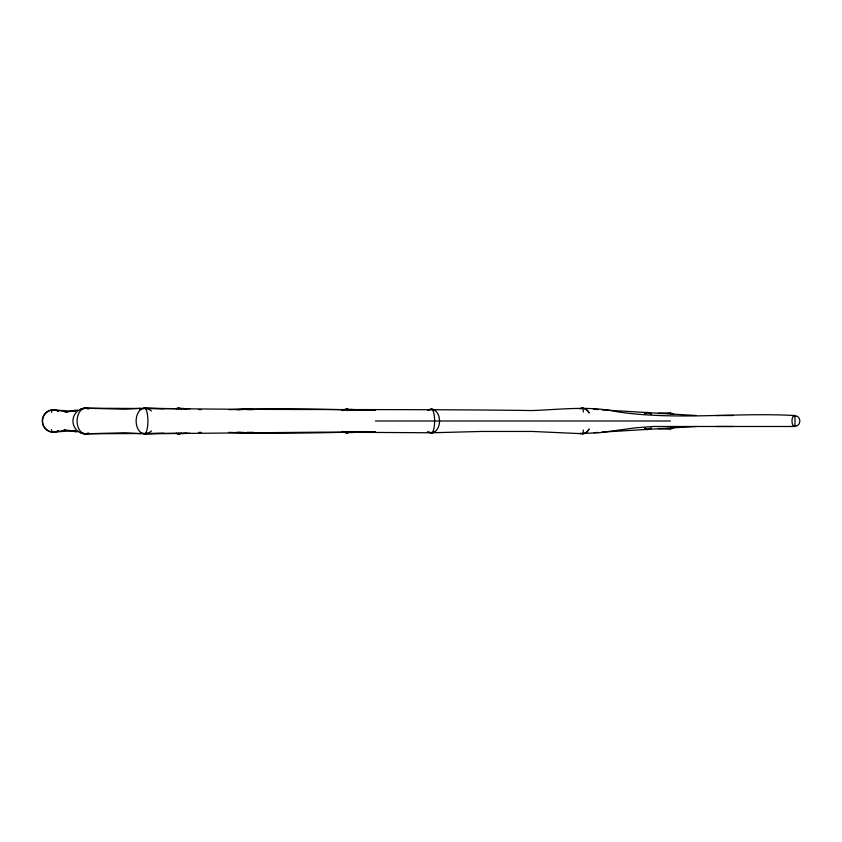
<?xml version="1.0" encoding="UTF-8"?>
<svg xmlns="http://www.w3.org/2000/svg" width="842" height="842" viewBox="0 0 842 842"><rect width="100%" height="100%" fill="white"/><g stroke="black" fill="none" stroke-linecap="round" stroke-linejoin="round"><path stroke-width="1.26" d="M670.642 427.547L670.432 428.82A7.82 6.304 -90 0 0 673.874 427.547M670.285 413.727L670.432 413.18A7.82 6.304 -90 0 1 673.874 414.453M658.328 428.673L670.432 428.82L670.285 428.273M796.511 426.063C800.931 424.473 800.931 417.527 796.511 415.937M77.201 409.991L73.717 411.433L75.601 410.885L65.023 411.948L69.37 411.517M57.835 431.62L65.623 429.988L63.981 430.136L75.601 431.115L73.717 430.567L77.201 432.009M70.318 411.243L75.517 410.212M186.366 433.22L181.704 433.693M74.696 430.63L53.214 432.114A11.114 10.925 90 0 1 42.289 421A11.114 10.925 90 0 1 53.214 409.886L74.696 411.37M668.506 413.275L658.897 413.506M658.897 428.494L668.506 428.725M189.734 433.241L85.526 433.798A12.798 9.03 -90 0 1 83.042 433.304M601.883 432.125L696.387 426.484M350.514 432.693L364.923 431.514M583.18 433.735A12.798 8.673 -89.6 0 0 589.116 429.041A12.798 8.694 -90 0 1 583.18 433.746L532.112 431.451L481.824 431.451L431.546 432.767L323.928 432.135L144.571 433.798A12.798 10.904 -90 0 1 140.561 432.893M140.888 408.296L124.89 409.233L85.526 408.202A12.798 9.03 -90 0 0 83.042 408.696M375.332 431.609C326.528 432.588 277.786 434.219 228.961 432.367M593.715 432.672L598.388 432.462M163.811 433.23L144.571 433.798A12.798 3.336 -90 0 1 143.656 433.304M236.297 409.633C282.659 407.644 328.98 409.612 375.332 410.391M238.054 409.654L250.369 409.233A11.767 10.03 90 0 1 253.137 409.686M66.676 411.791L57.835 410.38M228.961 409.633L250.369 409.233A11.767 8.715 90 0 1 252.768 409.686M198.733 432.42L201.249 432.378M658.328 413.327L670.432 413.18L670.642 414.453M715.995 415.527L733.15 415.516M733.15 426.484L715.995 426.473M795.743 416.411A5.484 2.421 -90 0 0 794.416 415.516C735.645 412.296 676.2 420.484 617.733 411.864C589.453 405.612 560.646 409.549 532.112 410.549C402.95 408.759 273.755 410.475 144.571 408.202A12.798 10.904 -90 0 0 139.561 409.633M375.364 421L670.432 421M795.743 425.589A5.484 2.421 -90 0 1 794.416 426.484L653.066 426.484L635.405 427.852L600.062 432.63L580.812 433.577A12.798 8.694 90 0 1 580.012 433.304L580.812 433.577M198.733 409.58L201.249 409.622M238.054 432.346L250.369 432.767A11.767 10.03 90 0 0 253.137 432.314M236.297 432.367L250.369 432.767A11.767 8.715 90 0 0 252.768 432.314M163.811 408.77L144.571 408.202A12.798 3.336 -90 0 0 143.656 408.696M593.715 409.328L598.388 409.538M696.387 415.516L601.883 409.875M140.888 433.704L124.89 432.767L85.526 433.798A12.798 12.577 90 0 1 72.938 421A12.798 12.577 90 0 1 85.526 408.202L189.734 408.759M364.923 410.486L350.514 409.307M181.704 408.307L186.366 408.78M67.676 430.325L69.37 430.483M75.517 431.788L70.318 430.757M88.01 408.696A12.798 9.03 90 0 0 85.526 408.202A12.798 8.452 -90 0 0 77.075 421A12.798 8.452 -90 0 0 85.526 433.798A12.798 12.577 -90 0 0 88.989 433.304A12.798 12.335 -90 0 1 79.853 432.367M88.01 433.304A12.798 9.03 90 0 1 85.526 433.798A12.798 8.452 90 0 0 87.852 433.304M79.853 409.633A12.798 12.335 -90 0 1 88.915 408.696A12.798 12.577 -90 0 0 85.526 408.202A12.798 8.452 90 0 1 87.852 408.696M58.235 430.872A11.114 10.925 -90 0 1 53.214 432.114A11.114 10.714 90 0 1 42.5 421A11.114 10.714 90 0 1 53.214 409.886A11.114 10.714 -90 0 1 58.14 411.128M58.14 430.872A11.114 10.714 -90 0 1 53.214 432.114A11.114 2.936 90 0 1 51.362 429.63M51.362 412.37A11.114 2.936 90 0 1 53.214 409.886A11.114 10.925 -90 0 1 58.235 411.128M53.214 409.886A11.114 2.936 -90 0 1 54.025 410.317M54.025 431.683A11.114 2.936 -90 0 1 53.214 432.114M251.232 409.686A11.767 3.115 -90 0 0 250.369 409.233A11.767 10.03 -90 0 0 247.611 409.686M251.232 432.314A11.767 3.115 -90 0 1 250.369 432.767A11.767 10.03 -90 0 1 247.611 432.314M249.516 432.314A11.767 3.115 90 0 0 250.369 432.767A11.767 1.095 90 0 0 250.674 432.314M249.516 409.686A11.767 3.115 90 0 1 250.369 409.233A11.767 1.095 90 0 1 250.674 409.686M247.98 432.314A11.767 8.715 -90 0 0 250.369 432.767A11.767 1.095 -90 0 1 250.074 432.314M247.98 409.686A11.767 8.715 -90 0 1 250.369 409.233A11.767 1.095 -90 0 0 250.074 409.686M176.231 433.304A12.798 9.03 -90 0 0 178.715 433.798A12.798 9.473 -90 0 0 181.325 433.304M176.231 408.696A12.798 9.03 -90 0 1 178.715 408.202A12.798 9.473 -90 0 1 181.325 408.696M181.209 408.696A12.798 9.03 90 0 0 178.715 408.202A12.798 9.473 90 0 0 176.115 408.696M181.209 433.304A12.798 9.03 90 0 1 178.715 433.798A12.798 9.473 90 0 1 176.115 433.304M178.946 408.696A12.798 0.831 90 0 0 178.715 408.202A12.798 0.831 -90 0 0 178.493 408.696M178.946 433.304A12.798 0.831 90 0 1 178.715 433.798A12.798 0.831 -90 0 1 178.493 433.304M352.061 410.549A11.767 11.041 90 0 0 346.988 409.233A11.767 11.041 -90 0 0 341.915 410.549M352.061 431.451A11.767 11.041 90 0 1 346.988 432.767A11.767 11.041 -90 0 1 341.915 431.451M343.136 431.451A11.767 8.388 -90 0 0 346.988 432.767A11.767 8.388 90 0 0 349.304 432.314M343.136 410.549A11.767 8.388 -90 0 1 346.988 409.233A11.767 8.388 90 0 1 349.304 409.686M347.293 409.686A11.767 1.095 -90 0 0 346.988 409.233A11.767 1.937 -90 0 0 346.462 409.686M347.293 432.314A11.767 1.095 -90 0 1 346.988 432.767A11.767 1.937 -90 0 1 346.462 432.314M346.483 431.451A11.767 1.095 90 0 0 346.988 432.767A11.767 1.937 90 0 0 347.883 431.462M346.483 410.549A11.767 1.095 90 0 1 346.988 409.233A11.767 1.937 90 0 1 347.883 410.549M146.897 408.696A12.798 8.452 -90 0 0 144.571 408.202A12.798 8.452 90 0 0 136.13 421A12.798 8.452 90 0 0 144.571 433.798A12.798 8.452 -90 0 0 146.897 433.304M151.444 411.064A12.798 10.904 90 0 0 144.571 408.202A12.798 3.336 90 0 1 147.908 421A12.798 3.336 90 0 1 144.571 433.798A12.798 10.904 90 0 0 151.444 430.936M434.63 410.054A11.767 8.388 -90 0 0 431.546 409.233A11.767 7.999 90 0 0 429.346 409.686M434.63 431.946A11.767 8.388 -90 0 1 431.546 432.767A11.767 7.999 90 0 1 429.346 432.314M427.683 431.451A11.767 8.388 90 0 0 431.546 432.767A11.767 7.999 -90 0 0 439.535 421A11.767 7.999 -90 0 0 431.546 409.233A11.767 8.388 90 0 0 427.683 410.538M430.694 432.314A11.767 3.073 -90 0 0 431.546 432.767A11.767 3.073 90 0 0 434.609 421.011A11.767 3.073 90 0 0 431.546 409.233A11.767 3.073 -90 0 0 430.694 409.686M670.432 428.82A7.82 6.304 90 0 1 668.106 428.273M668.106 413.727A7.82 6.304 90 0 1 670.432 413.18M645.319 428.094A8.483 3.747 -90 0 0 647.372 429.483A8.483 3.747 90 0 0 648.75 428.883M645.319 413.906A8.483 3.747 -90 0 1 647.372 412.517A8.483 3.747 90 0 1 648.75 413.117M583.39 411.959A12.798 1.4 90 0 0 582.401 408.202L580.812 408.423A12.798 8.694 90 0 0 580.012 408.696M583.39 430.052A12.798 1.4 90 0 1 582.401 433.798A12.798 1.4 -90 0 1 582.011 433.304M582.011 408.707A12.798 1.4 -90 0 1 582.401 408.202L583.18 408.254A12.798 8.694 -90 0 1 589.147 412.938A12.798 8.673 -89.6 0 0 579.949 408.749M794.416 426.484A5.484 2.421 90 0 1 791.996 421A5.484 2.421 90 0 1 794.416 415.516M794.09 416.411A5.484 0.6 90 0 1 794.869 417.4A5.484 0.6 90 0 1 794.869 424.6A5.484 0.6 90 0 1 794.09 425.589M651.108 413.906A8.483 6.831 -90 0 0 644.856 413.117A8.483 6.831 90 0 1 651.108 413.906M644.856 428.883A8.483 6.831 -90 0 0 651.108 428.094A8.483 6.831 90 0 1 644.856 428.883"/></g></svg>
